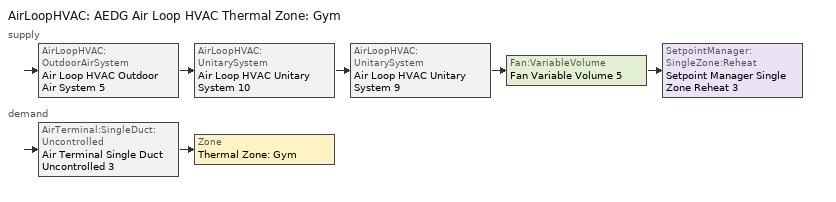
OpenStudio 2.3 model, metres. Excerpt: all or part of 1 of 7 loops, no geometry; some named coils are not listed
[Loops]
AirLoopHVAC 'AEDG Air Loop HVAC Thermal Zone: Gym'
 supply: AirLoopHVAC:OutdoorAirSystem 'Air Loop HVAC Outdoor Air System 5' > AirLoopHVAC:UnitarySystem 'Air Loop HVAC Unitary System 10' > AirLoopHVAC:UnitarySystem 'Air Loop HVAC Unitary System 9' > Fan:VariableVolume 'Fan Variable Volume 5' > SetpointManager:SingleZone:Reheat 'Setpoint Manager Single Zone Reheat 3'
 demand: AirTerminal:SingleDuct:Uncontrolled 'Air Terminal Single Duct Uncontrolled 3' > Zone 'Thermal Zone: Gym'
[Sizing:Zone]
Thermal Zone: Gym: Zone Cooling Design Supply Air Temperature Input Method=SupplyAirTemperature; Zone Cooling Design Supply Air Temperature {C}=14; Zone Cooling Design Supply Air Temperature Difference {deltaC}=11.11; Zone Heating Design Supply Air Temperature Input Method=SupplyAirTemperature; Zone Heating Design Supply Air Temperature {C}=40; Zone Heating Design Supply Air Temperature Difference {deltaC}=11.11; Zone Cooling Design Supply Air Humidity Ratio {kg-H2O/kg-air}=0.0085; Zone Heating Design Supply Air Humidity Ratio {kg-H2O/kg-air}=0.008; Cooling Design Air Flow Method=DesignDay; Heating Design Air Flow Method=DesignDay; Account for Dedicated Outdoor Air System=No; Dedicated Outdoor Air System Control Strategy=NeutralSupplyAir; Dedicated Outdoor Air Low Setpoint Temperature for Design {C}=Autosize; Dedicated Outdoor Air High Setpoint Temperature for Design {C}=Autosize
[Zone equipment]
Thermal Zone: Gym: Air Terminal Single Duct Uncontrolled 3
[Coil:Heating:WaterToAirHeatPump:VariableSpeedEquationFit:SpeedData] Reference Unit Gross Rated Heating Capacity {W}=1838.7; Reference Unit Rated Air Flow {m3/s}=0.166109; Reference Unit Rated Water Flow Rate {m3/s}=0.000381695
Name | Reference Unit Gross Rated Heating COP | Heating Capacity Function of Temperature Curve | Total Heating Capacity Function of Air Flow Fraction Curve | Heating Capacity Function of Water Flow Fraction Curve | Energy Input Ratio Function of Temperature Curve | Energy Input Ratio Function of Air Flow Fraction Curve | Energy Input Ratio Function of Water Flow Fraction Curve | Reference Unit Waste Heat Fraction of Input Power At Rated Conditions | Waste Heat Function of Temperature Curve
Coil Heating Water To Air Heat Pump Variable Speed Equation Fit Speed Data 60 | 3.7 | Curve Biquadratic 358 | Curve Quadratic 537 | Curve Quadratic 538 | Curve Biquadratic 359 | Curve Quadratic 539 | Curve Quadratic 540 | 0.1 | Curve Biquadratic 360
DOAS Heating SpeedData1 | 5.79 | Table Multi Variable Lookup 1 | Curve Quadratic 542 | Table Multi Variable Lookup 3 | Table Multi Variable Lookup 2 | Curve Quadratic 544 | Table Multi Variable Lookup 4 | 0 | Curve Biquadratic 363
DOAS Heating SpeedData2 | 5.19 | Table Multi Variable Lookup 5 | Curve Quadratic 546 | Table Multi Variable Lookup 7 | Table Multi Variable Lookup 6 | Curve Quadratic 548 | Table Multi Variable Lookup 8 | 0 | Curve Biquadratic 366
DOAS Heating SpeedData1 1 | 5.79 | Table Multi Variable Lookup 17 | Curve Quadratic 560 | Table Multi Variable Lookup 19 | Table Multi Variable Lookup 18 | Curve Quadratic 562 | Table Multi Variable Lookup 20 | 0 | Curve Biquadratic 375
DOAS Heating SpeedData2 1 | 5.19 | Table Multi Variable Lookup 21 | Curve Quadratic 564 | Table Multi Variable Lookup 23 | Table Multi Variable Lookup 22 | Curve Quadratic 566 | Table Multi Variable Lookup 24 | 0 | Curve Biquadratic 378
DOAS Heating SpeedData1 2 | 5.79 | Table Multi Variable Lookup 33 | Curve Quadratic 578 | Table Multi Variable Lookup 35 | Table Multi Variable Lookup 34 | Curve Quadratic 580 | Table Multi Variable Lookup 36 | 0 | Curve Biquadratic 387
DOAS Heating SpeedData2 2 | 5.19 | Table Multi Variable Lookup 37 | Curve Quadratic 582 | Table Multi Variable Lookup 39 | Table Multi Variable Lookup 38 | Curve Quadratic 584 | Table Multi Variable Lookup 40 | 0 | Curve Biquadratic 390
DOAS Heating SpeedData1 3 | 5.79 | Table Multi Variable Lookup 49 | Curve Quadratic 596 | Table Multi Variable Lookup 51 | Table Multi Variable Lookup 50 | Curve Quadratic 598 | Table Multi Variable Lookup 52 | 0 | Curve Biquadratic 399
DOAS Heating SpeedData2 3 | 5.19 | Table Multi Variable Lookup 53 | Curve Quadratic 600 | Table Multi Variable Lookup 55 | Table Multi Variable Lookup 54 | Curve Quadratic 602 | Table Multi Variable Lookup 56 | 0 | Curve Biquadratic 402
DOAS Heating SpeedData1 4 | 5.79 | Table Multi Variable Lookup 65 | Curve Quadratic 614 | Table Multi Variable Lookup 67 | Table Multi Variable Lookup 66 | Curve Quadratic 616 | Table Multi Variable Lookup 68 | 0 | Curve Biquadratic 411
DOAS Heating SpeedData2 4 | 5.19 | Table Multi Variable Lookup 69 | Curve Quadratic 618 | Table Multi Variable Lookup 71 | Table Multi Variable Lookup 70 | Curve Quadratic 620 | Table Multi Variable Lookup 72 | 0 | Curve Biquadratic 414
[AirLoopHVAC]
AEDG Air Loop HVAC Thermal Zone: Gym: Availability Schedule=AEDG K-12 HVAC Availability Schedule; Availability Manager=Availability Manager Night Cycle 3; Design Supply Air Flow Rate {m3/s}=AutoSize
[Sizing:System]
AEDG Air Loop HVAC Thermal Zone: Gym: Type of Load to Size On=Sensible; Design Outdoor Air Flow Rate {m3/s}=Autosize; Minimum System Air Flow Ratio=1; Preheat Design Temperature {C}=7; Preheat Design Humidity Ratio {kg-H2O/kg-Air}=0.008; Precool Design Temperature {C}=12.8; Precool Design Humidity Ratio {kg-H2O/kg-Air}=0.008; Central Cooling Design Supply Air Temperature {C}=12.8; Central Heating Design Supply Air Temperature {C}=40; Sizing Option=NonCoincident; 100% Outdoor Air in Cooling=No; 100% Outdoor Air in Heating=No; Central Cooling Design Supply Air Humidity Ratio {kg-H2O/kg-Air}=0.0085; Central Heating Design Supply Air Humidity Ratio {kg-H2O/kg-Air}=0.008; Cooling Design Air Flow Method=DesignDay; Cooling Design Air Flow Rate {m3/s}=0; Heating Design Air Flow Method=DesignDay; Heating Design Air Flow Rate {m3/s}=0; System Outdoor Air Method=VentilationRateProcedure; Zone Maximum Outdoor Air Fraction=1; Cooling Supply Air Flow Rate Per Floor Area {m3/s-m2}=0.00996765; Cooling Fraction of Autosized Cooling Supply Air Flow Rate=1; Cooling Supply Air Flow Rate Per Unit Cooling Capacity {m3/s-W}=3.94755e-05; Heating Supply Air Flow Rate Per Floor Area {m3/s-m2}=0.00996765; Heating Fraction of Autosized Heating Supply Air Flow Rate=1; Heating Fraction of Autosized Cooling Supply Air Flow Rate=1; Heating Supply Air Flow Rate Per Unit Heating Capacity {m3/s-W}=3.15882e-05; Cooling Design Capacity Method=CoolingDesignCapacity; Cooling Design Capacity {W}=autosize; Cooling Design Capacity Per Floor Area {W/m2}=234.7; Fraction of Autosized Cooling Design Capacity=1; Heating Design Capacity Method=HeatingDesignCapacity; Heating Design Capacity {W}=autosize; Heating Design Capacity Per Floor Area {W/m2}=157; Fraction of Autosized Heating Design Capacity=1; Central Cooling Capacity Control Method=OnOff
[Fan:VariableVolume]
Fan Variable Volume 5: Availability Schedule=Always On Discrete; Fan Efficiency=0.6; Pressure Rise {Pa}=498; Maximum Flow Rate {m3/s}=Autosize; Fan Power Minimum Flow Rate Input Method=FixedFlowRate; Fan Power Minimum Flow Fraction=0.6; Fan Power Minimum Air Flow Rate {m3/s}=0; Motor Efficiency=0.85; Motor In Airstream Fraction=1; Fan Power Coefficient 1=0.0407599; Fan Power Coefficient 2=0.088045; Fan Power Coefficient 3=-0.0729261; Fan Power Coefficient 4=0.94374; Fan Power Coefficient 5=0
[AirLoopHVAC:UnitarySystem] Control Type=SetPoint; Dehumidification Control Type=None; Supply Air Fan Operating Mode Schedule=Always On Discrete; DX Heating Coil Sizing Ratio=1; Use DOAS DX Cooling Coil=No; DOAS DX Cooling Coil Leaving Minimum Air Temperature {C}=2; Latent Load Control=SensibleOnlyLoadControl; Supply Air Flow Rate During Cooling Operation {m3/s}=autosize; Supply Air Flow Rate During Heating Operation {m3/s}=autosize; Supply Air Flow Rate When No Cooling or Heating is Required {m3/s}=autosize; Maximum Supply Air Temperature {C}=80; Maximum Outdoor Dry-Bulb Temperature for Supplemental Heater Operation {C}=21; Maximum Cycling Rate {cycles/hr}=2.5; Heat Pump Time Constant {s}=60; Fraction of On-Cycle Power Use=0.01; Heat Pump Fan Delay Time {s}=60; Ancilliary On-Cycle Electric Power {W}=0; Ancilliary Off-Cycle Electric Power {W}=0
Name | Heating Coil | Cooling Coil
Air Loop HVAC Unitary System 9 | Coil Heating Water To Air Heat Pump Variable Speed Equation Fit 35
Air Loop HVAC Unitary System 10 |  | Coil Cooling Water To Air Heat Pump Variable Speed Equation Fit 35
[Controller:OutdoorAir]
Controller Outdoor Air 5: Minimum Outdoor Air Flow Rate {m3/s}=autosize; Maximum Outdoor Air Flow Rate {m3/s}=autosize; Economizer Control Type=DifferentialEnthalpy; Economizer Control Action Type=ModulateFlow; Economizer Maximum Limit Dry-Bulb Temperature {C}=28; Economizer Maximum Limit Enthalpy {J/kg}=64000; Economizer Minimum Limit Dry-Bulb Temperature {C}=-100; Lockout Type=NoLockout; Minimum Limit Type=FixedMinimum; Maximum Fraction of Outdoor Air Schedule=AEDG K-12 Ventilation Schedule; Controller Mechanical Ventilation=Controller Mechanical Ventilation 5; High Humidity Control=No; Heat Recovery Bypass Control Type=BypassWhenOAFlowGreaterThanMinimum
[Controller:MechanicalVentilation]
Controller Mechanical Ventilation 5: Availability Schedule=Always On Discrete; Demand Controlled Ventilation=Yes; System Outdoor Air Method=ZoneSum
[AirLoopHVAC:OutdoorAirSystem]
Air Loop HVAC Outdoor Air System 5: Controller=Controller Outdoor Air 5
[HeatExchanger:AirToAir:SensibleAndLatent] Availability Schedule=Always On Discrete; Nominal Supply Air Flow Rate {m3/s}=autosize; Sensible Effectiveness at 100% Heating Air Flow=0.75; Latent Effectiveness at 100% Heating Air Flow=0.69; Sensible Effectiveness at 75% Heating Air Flow=0.75; Latent Effectiveness at 75% Heating Air Flow=0.69; Sensible Effectiveness at 100% Cooling Air Flow=0.75; Latent Effectiveness at 100% Cooling Air Flow=0.69; Sensible Effectiveness at 75% Cooling Air Flow=0.75; Latent Effectiveness at 75% Cooling Air Flow=0.69; Nominal Electric Power {W}=0; Supply Air Outlet Temperature Control=Yes; Heat Exchanger Type=Plate; Frost Control Type=ExhaustOnly; Threshold Temperature {C}=-12.2; Initial Defrost Time Fraction=0.167; Rate of Defrost Time Fraction Increase {1/K}=0.024; Economizer Lockout=No
Heat Exchanger Air To Air Sensible And Latent 1; Heat Exchanger Air To Air Sensible And Latent 2; Heat Exchanger Air To Air Sensible And Latent 3; Heat Exchanger Air To Air Sensible And Latent 4; Heat Exchanger Air To Air Sensible And Latent 5
[SetpointManager:SingleZone:Reheat]
Setpoint Manager Single Zone Reheat 3: Minimum Supply Air Temperature {C}=10; Maximum Supply Air Temperature {C}=50; Control Zone=Thermal Zone: Gym
[AirTerminal:SingleDuct:Uncontrolled]
Air Terminal Single Duct Uncontrolled 3: Availability Schedule=Always On Discrete; Maximum Air Flow Rate {m3/s}=AutoSize
[AvailabilityManager:NightCycle]
Availability Manager Night Cycle 3: Control Type=CycleOnAny; Thermostat Tolerance {deltaC}=1; Cycling Run Time {s}=3600
[EnergyManagementSystem:Sensor]
Ground_HX_Inlet_Temp: Output Variable or Output Meter Index Key=Node 68; Output Variable or Output Meter=System Node Temperature
[EnergyManagementSystem:Actuator]
Ground_HX_Schedule_Actuator: Actuated Component=Ground HX Schedule; Actuated Component Type=Schedule:Constant; Actuated Component Control Type=Schedule Value
[EnergyManagementSystem:Program]
Ground_HX: SET Tin = Ground_HX_Inlet_Temp; IF Tin < 15.556; SET Tout = Tin + 5.556; ELSE; SET Tout = Tin - 5.556; ENDIF; SET Ground_HX_Schedule_Actuator = Tout
[EnergyManagementSystem:ProgramCallingManager]
Ground HX: InsideHVACSystemIterationLoop; Ground_HX
[Curve:Biquadratic]
Name | Coefficient1 Constant | Coefficient2 x | Coefficient3 x**2 | Coefficient4 y | Coefficient5 y**2 | Coefficient6 x*y | Minimum Value of x | Maximum Value of x | Minimum Value of y | Maximum Value of y
Curve Biquadratic 358 | 0.617474 | -0.00245669 | -1.8655e-05 | 0.0254921 | -0.000100773 | -0.000109447 | 7 | 27 | 10 | 30
Curve Biquadratic 359 | 0.993257 | 0.0201512 | 7.72375e-05 | -0.0317207 | 0.000740649 | -0.000303875 | 7 | 27 | 10 | 30
Curve Biquadratic 360 | 1 | 0 | 0 | 0 | 0 | 0 | 7 | 27 | 10 | 30
Curve Biquadratic 363; Curve Biquadratic 366; Curve Biquadratic 375; Curve Biquadratic 378; Curve Biquadratic 387; Curve Biquadratic 390; Curve Biquadratic 399; Curve Biquadratic 402; Curve Biquadratic 411; Curve Biquadratic 414 | 1 | 0 | 0 | 0 | 0 | 0 | 0 | 1 | 0 | 1
[Curve:Quadratic] Coefficient1 Constant=1; Coefficient2 x=0; Coefficient3 x**2=0; Minimum Value of x=0; Maximum Value of x=1
Curve Quadratic 537; Curve Quadratic 538; Curve Quadratic 539; Curve Quadratic 540; Curve Quadratic 542; Curve Quadratic 544; Curve Quadratic 546; Curve Quadratic 548; Curve Quadratic 560; Curve Quadratic 562; Curve Quadratic 564; Curve Quadratic 566; Curve Quadratic 578; Curve Quadratic 580; Curve Quadratic 582; Curve Quadratic 584; Curve Quadratic 596; Curve Quadratic 598; Curve Quadratic 600; Curve Quadratic 602; Curve Quadratic 614; Curve Quadratic 616; Curve Quadratic 618; Curve Quadratic 620
[Schedule:Ruleset]
Name | Default Day Schedule | Summer Design Day Schedule | Winter Design Day Schedule
AEDG K-12 Ventilation Schedule | AEDG K-12 Ventilation Schedule Weekday | AEDG K-12 Ventilation Schedule Summer Design Day | AEDG K-12 Ventilation Schedule Winter Design Day
AEDG K-12 HVAC Availability Schedule | AEDG K-12 HVAC Availability Schedule Weekday | AEDG K-12 HVAC Availability Schedule Summer Design Day | AEDG K-12 HVAC Availability Schedule Winter Design Day
[Schedule:Day]
AEDG K-12 Ventilation Schedule Weekday; AEDG K-12 HVAC Availability Schedule Weekday: 6, 0, 0, 18, 0, 1, 24, 0, 0
AEDG K-12 Ventilation Schedule Winter Design Day; AEDG K-12 Ventilation Schedule Summer Design Day; AEDG K-12 HVAC Availability Schedule Winter Design Day; AEDG K-12 HVAC Availability Schedule Summer Design Day: 24, 0, 1
AEDG K-12 Ventilation Schedule Weekend; AEDG K-12 HVAC Availability Schedule Weekend: 24, 0, 0
AEDG K-12 Ventilation Schedule Summer Weekday; AEDG K-12 HVAC Availability Schedule Summer Weekday: 8, 0, 0, 13, 0, 1, 24, 0, 0
[Schedule:Rule] Date Specification Type=DateRange; Start Day=1; End Day=31
Name | Schedule Ruleset | Rule Order | Day Schedule | Apply Sunday | Apply Saturday | Start Month | End Month | Apply Monday | Apply Tuesday | Apply Wednesday | Apply Thursday | Apply Friday
AEDG K-12 Ventilation Schedule Weekend Rule | AEDG K-12 Ventilation Schedule | 1 | AEDG K-12 Ventilation Schedule Weekend | Yes | Yes | 1 | 12
AEDG K-12 Ventilation Schedule Summer Weekday Rule | AEDG K-12 Ventilation Schedule | 0 | AEDG K-12 Ventilation Schedule Summer Weekday |  |  | 7 | 8 | Yes | Yes | Yes | Yes | Yes
AEDG K-12 HVAC Availability Schedule Weekend Rule | AEDG K-12 HVAC Availability Schedule | 1 | AEDG K-12 HVAC Availability Schedule Weekend | Yes | Yes | 1 | 12
AEDG K-12 HVAC Availability Schedule Summer Weekday Rule | AEDG K-12 HVAC Availability Schedule | 0 | AEDG K-12 HVAC Availability Schedule Summer Weekday |  |  | 7 | 8 | Yes | Yes | Yes | Yes | Yes
[Schedule:Constant]
Name | Value
Ground HX Schedule | 0
Always On Discrete | 1
[Table:MultiVariableLookup]
Table Multi Variable Lookup 1; Table Multi Variable Lookup 17; Table Multi Variable Lookup 33; Table Multi Variable Lookup 49; Table Multi Variable Lookup 65: LagrangeInterpolationLinearExtrapolation, BiQuadratic, 8.41114, 15.5556, 26.6667, -1.11111, 32.2222, 3.722, 10.7264, Temperature, Temperature, Power, 2, 15.5556, -1.11111, 3.98577, 21.1111, -1.11111, 3.86854, 26.6667, -1.11111, 3.722, 15.5556, 4.44444, 5.27528, 21.1111, 4.44444, 5.07013, 26.6667, 4.44444, 4.89429, 15.5556, 10, 6.47687, 21.1111, 10, 6.24241, 26.6667, 10, 6.03726, 15.5556, 15.5556, 7.61985, 21.1111, 15.5556, 7.35608, 26.6667, 15.5556, 7.09232, 15.5556, 21.1111, 8.70421, 21.1111, 21.1111, 8.41114, 26.6667, 21.1111, 8.11807, 15.5556, 26.6667, 9.75927, 21.1111, 26.6667, 9.40758, 26.6667, 26.6667, 9.0852, 15.5556, 32.2222, 10.7264, 21.1111, 32.2222, 10.3454, 26.6667, 32.2222, 9.99372
Table Multi Variable Lookup 2; Table Multi Variable Lookup 18; Table Multi Variable Lookup 34; Table Multi Variable Lookup 50; Table Multi Variable Lookup 66: LagrangeInterpolationLinearExtrapolation, BiQuadratic, 0.172712, 15.5556, 26.6667, -1.11111, 32.2222, 0.140252, 0.274725, Temperature, Temperature, Dimensionless, 2, 15.5556, -1.11111, 0.232558, 21.1111, -1.11111, 0.25, 26.6667, -1.11111, 0.274725, 15.5556, 4.44444, 0.208333, 21.1111, 4.44444, 0.224215, 26.6667, 4.44444, 0.246305, 15.5556, 10, 0.189036, 21.1111, 10, 0.203666, 26.6667, 10, 0.223714, 15.5556, 15.5556, 0.173611, 21.1111, 15.5556, 0.186567, 26.6667, 15.5556, 0.205339, 15.5556, 21.1111, 0.160514, 21.1111, 21.1111, 0.172712, 26.6667, 21.1111, 0.189753, 15.5556, 26.6667, 0.149701, 21.1111, 26.6667, 0.161031, 26.6667, 26.6667, 0.176991, 15.5556, 32.2222, 0.140252, 21.1111, 32.2222, 0.151057, 26.6667, 32.2222, 0.165837
Table Multi Variable Lookup 3; Table Multi Variable Lookup 19; Table Multi Variable Lookup 35; Table Multi Variable Lookup 51; Table Multi Variable Lookup 67: LagrangeInterpolationLinearExtrapolation, Quadratic, 8.41114, 1, 1.19048, 8.41114, 8.82144, Dimensionless, Power, 1, 1, 8.41114, 1.19048, 8.82144
Table Multi Variable Lookup 4; Table Multi Variable Lookup 20; Table Multi Variable Lookup 36; Table Multi Variable Lookup 52; Table Multi Variable Lookup 68: LagrangeInterpolationLinearExtrapolation, Quadratic, 0.172712, 1, 1.19048, 0.170648, 0.172712, Dimensionless, Dimensionless, 1, 1, 0.172712, 1.19048, 0.170648
Table Multi Variable Lookup 5; Table Multi Variable Lookup 21; Table Multi Variable Lookup 37; Table Multi Variable Lookup 53; Table Multi Variable Lookup 69: LagrangeInterpolationLinearExtrapolation, BiQuadratic, 11.1367, 15.5556, 26.6667, -1.11111, 32.2222, 5.24597, 14.4777, Temperature, Temperature, Power, 2, 15.5556, -1.11111, 5.65627, 21.1111, -1.11111, 5.45112, 26.6667, -1.11111, 5.24597, 15.5556, 4.44444, 7.12163, 21.1111, 4.44444, 6.88717, 26.6667, 4.44444, 6.62341, 15.5556, 10, 8.58698, 21.1111, 10, 8.29391, 26.6667, 10, 8.00084, 15.5556, 15.5556, 10.0816, 21.1111, 15.5556, 9.72996, 26.6667, 15.5556, 9.37828, 15.5556, 21.1111, 11.547, 21.1111, 21.1111, 11.1367, 26.6667, 21.1111, 10.7557, 15.5556, 26.6667, 13.0124, 21.1111, 26.6667, 12.5728, 26.6667, 26.6667, 12.1038, 15.5556, 32.2222, 14.4777, 21.1111, 32.2222, 13.9795, 26.6667, 32.2222, 13.4813
Table Multi Variable Lookup 6; Table Multi Variable Lookup 22; Table Multi Variable Lookup 38; Table Multi Variable Lookup 54; Table Multi Variable Lookup 70: LagrangeInterpolationLinearExtrapolation, BiQuadratic, 0.192678, 15.5556, 26.6667, -1.11111, 32.2222, 0.154321, 0.323625, Temperature, Temperature, Dimensionless, 2, 15.5556, -1.11111, 0.273973, 21.1111, -1.11111, 0.294118, 26.6667, -1.11111, 0.323625, 15.5556, 4.44444, 0.240964, 21.1111, 4.44444, 0.259067, 26.6667, 4.44444, 0.2849, 15.5556, 10, 0.215517, 21.1111, 10, 0.232019, 26.6667, 10, 0.255102, 15.5556, 15.5556, 0.195695, 21.1111, 15.5556, 0.210526, 26.6667, 15.5556, 0.230947, 15.5556, 21.1111, 0.179211, 21.1111, 21.1111, 0.192678, 26.6667, 21.1111, 0.211864, 15.5556, 26.6667, 0.165837, 21.1111, 26.6667, 0.178253, 26.6667, 26.6667, 0.196078, 15.5556, 32.2222, 0.154321, 21.1111, 32.2222, 0.166113, 26.6667, 32.2222, 0.182482
Table Multi Variable Lookup 7; Table Multi Variable Lookup 23; Table Multi Variable Lookup 39; Table Multi Variable Lookup 55; Table Multi Variable Lookup 71: LagrangeInterpolationLinearExtrapolation, Quadratic, 11.1367, 1, 1.19048, 11.1367, 11.6935, Dimensionless, Power, 1, 1, 11.1367, 1.19048, 11.6935
Table Multi Variable Lookup 8; Table Multi Variable Lookup 24; Table Multi Variable Lookup 40; Table Multi Variable Lookup 56; Table Multi Variable Lookup 72: LagrangeInterpolationLinearExtrapolation, Quadratic, 0.192678, 1, 1.19048, 0.190476, 0.192678, Dimensionless, Dimensionless, 1, 1, 0.192678, 1.19048, 0.190476
